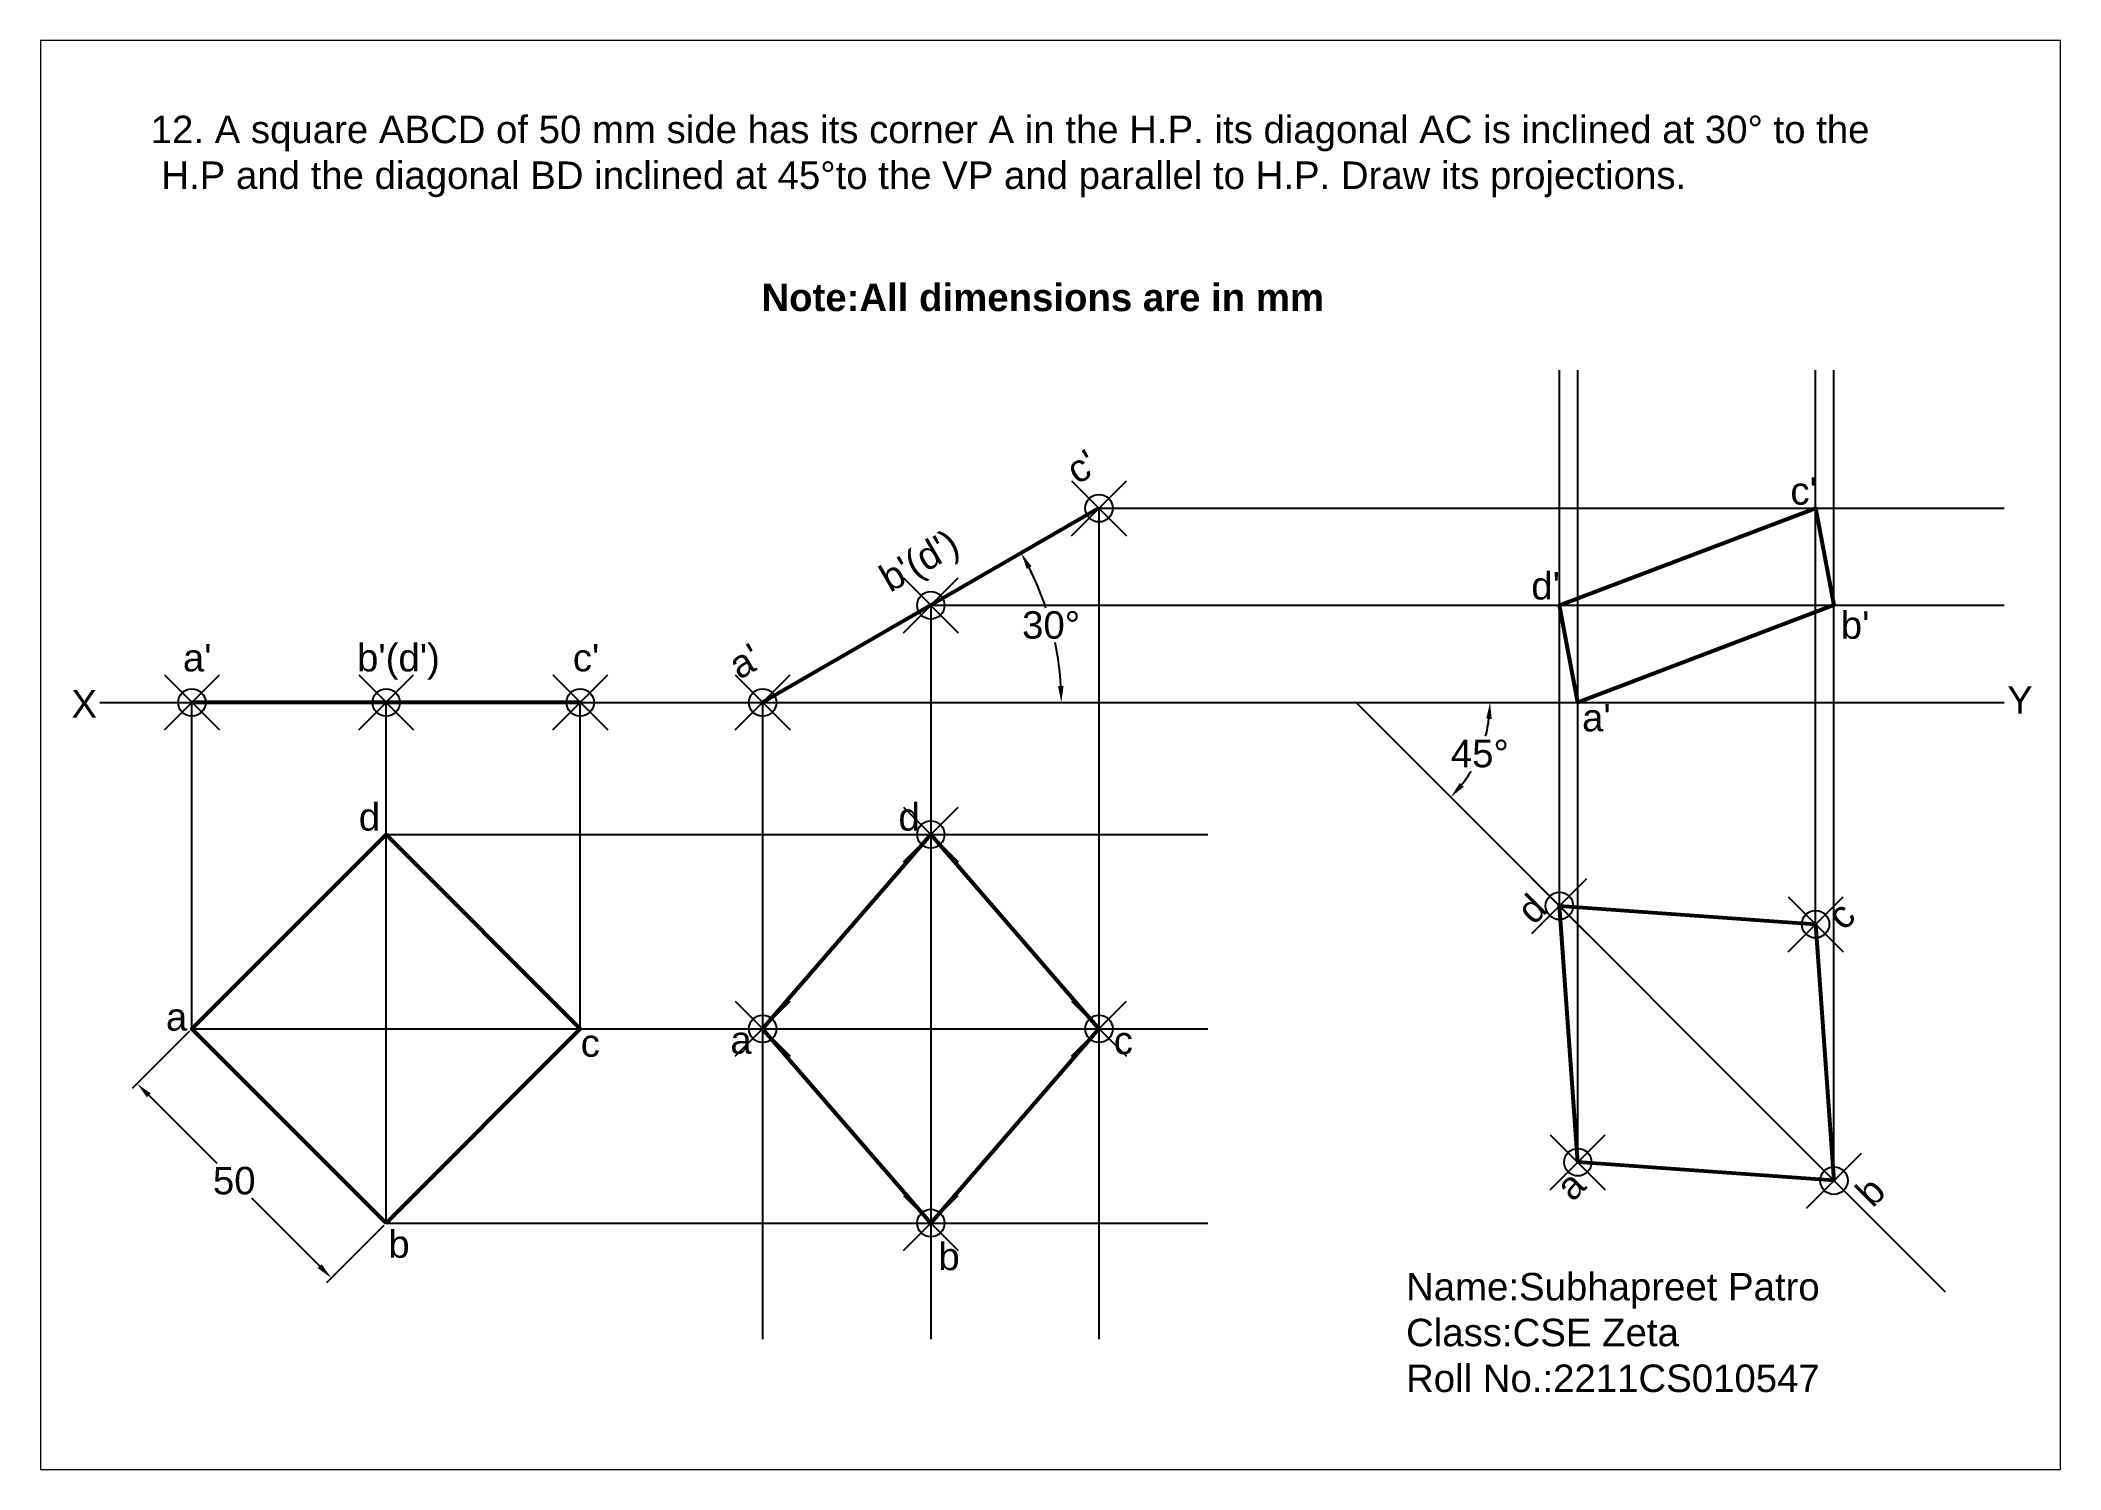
# Paper-space layout 'Layout12' of a CAD drawing. Header units: millimetres. Extents: x 30 to 267, y 21 to 189.
# The model-space entities are those that its viewports show. They can reach past a viewport. Long polylines and large blocks are cut down to what shows.
import ezdxf

# ---------------------------------------------------------------- set-up
doc = ezdxf.new("R2010")
doc.units = ezdxf.units.MM
doc.header["$PDMODE"] = 35
doc.header["$PDSIZE"] = 5
doc.styles.get("Standard").update_dxf_attribs({"font": 'arial.ttf'})
doc.dimstyles.new('ISO-25', dxfattribs={"dimtxt": 5, "dimasz": 3, "dimexe": 1.25, "dimexo": 0.625, "dimtad": 1, "dimtih": 1, "dimtoh": 1, "dimdec": 0, "dimtxsty": 'Standard', "dimcen": 2.5, "dimadec": 0, "dimazin": 0, "dimtfac": 1, "dimtdec": 0, "dimtmove": 0, "dimatfit": 3, "dimfxl": 1, "dimarcsym": 0})

# ---------------------------------------------------------------- blocks, each defined once
blk = doc.blocks.new('*D49')
at = {"color": 0, "lineweight": -2, "transparency": 16777216}
for p, q in [((4092.75, 69.82), (4082.33, 59.4)), ((4085.33, 58.16), (4097.71, 45.78)), ((4116.45, 27.05), (4104.07, 39.42)), ((4128.11, 34.46), (4117.68, 24.04))]:
    blk.add_line(p, q, dxfattribs=at)
at = {"color": 0, "transparency": 16777216}
for points in [[(4085.69, 58.51), (4084.98, 57.81), (4083.21, 60.28)], [(4116.8, 27.4), (4116.09, 26.69), (4118.57, 24.93)]]:
    blk.add_solid(points, dxfattribs=at)
at = {"layer": 'Defpoints', "color": 0, "transparency": 16777216}
for p in [(4093.19, 70.26), (4128.55, 34.91), (4118.57, 24.93)]:
    blk.add_point(p, dxfattribs=at)
at = {"color": 0, "transparency": 16777216, "insert": (4100.89, 42.6), "char_height": 5, "attachment_point": 5}
blk.add_mtext('50', dxfattribs=at)
blk = doc.blocks.new('*D50')
at = {"color": 0, "lineweight": -2, "transparency": 16777216}
for start, end in [(18.4995, 26.8383), (3.1617, 11.5569)]:
    blk.add_arc((4197.11, 129.65), 54.37, start, end, dxfattribs=at)
at = {"color": 0, "transparency": 16777216}
for points in [[(4245.19, 153.96), (4246.06, 154.43), (4244.2, 156.84)], [(4251.9, 132.66), (4250.9, 132.63), (4251.48, 129.65)]]:
    blk.add_solid(points, dxfattribs=at)
at = {"layer": 'Defpoints', "color": 0, "transparency": 16777216}
for p in [(4258.35, 165), (4250.66, 139.09), (4076.44, 129.65), (4197.11, 129.65), (4423.19, 129.65)]:
    blk.add_point(p, dxfattribs=at)
at = {"color": 0, "transparency": 16777216, "insert": (4249.63, 143.72), "char_height": 5, "attachment_point": 5}
blk.add_mtext('30°', dxfattribs=at)
blk = doc.blocks.new('*D51')
at = {"color": 0, "lineweight": -2, "transparency": 16777216}
for start, end in [(345.3582, 352.9462), (322.0538, 329.1634)]:
    blk.add_arc((4305.16, 129.65), 24.38, start, end, dxfattribs=at)
at = {"color": 0, "transparency": 16777216}
for points in [[(4328.86, 126.69), (4329.86, 126.62), (4329.55, 129.65)], [(4324.77, 114.32), (4324.02, 114.99), (4322.41, 112.41)]]:
    blk.add_solid(points, dxfattribs=at)
at = {"layer": 'Defpoints', "color": 0, "transparency": 16777216}
for p in [(4076.44, 129.65), (4305.16, 129.65), (4423.19, 129.65), (4326.28, 117.46), (4412.43, 22.39)]:
    blk.add_point(p, dxfattribs=at)
at = {"color": 0, "transparency": 16777216, "insert": (4327.69, 120.32), "char_height": 5, "attachment_point": 5}
blk.add_mtext('45°', dxfattribs=at)

msp = doc.modelspace()

# ---------------------------------------------------------------- linework, layer by layer
for p, q in [((4342.18, 92.63), (4342.18, 190.14)), ((4345.53, 45.98), (4345.53, 190.14)), ((4388.83, 89.29), (4388.83, 190.14)), ((4392.18, 42.63), (4392.18, 190.14)), ((4258.35, 165), (4258.35, 13.77)), ((4258.35, 165), (4423.19, 165)), ((4227.73, 147.33), (4227.73, 13.77)), ((4227.73, 147.33), (4423.19, 147.33)), ((4076.44, 129.65), (4423.19, 129.65)), ((4093.19, 70.26), (4093.19, 129.65)), ((4128.55, 34.91), (4128.55, 129.65)), ((4163.9, 70.26), (4163.9, 129.65)), ((4197.11, 129.65), (4197.11, 13.77)), ((4305.16, 129.65), (4412.43, 22.39)), ((4128.55, 105.62), (4278.19, 105.62)), ((4093.19, 70.26), (4278.19, 70.26)), ((4128.55, 34.91), (4278.19, 34.91))]:
    msp.add_line(p, q)
at = {"lineweight": 53}
for p, q in [((4258.35, 165), (4197.11, 129.65)), ((4163.9, 129.65), (4093.19, 129.65))]:
    msp.add_line(p, q, dxfattribs=at)
for points in [[(4345.53, 129.65), (4342.18, 147.33), (4388.83, 165), (4392.18, 147.33), (4345.53, 129.65)], [(4197.11, 70.26), (4227.73, 105.62), (4258.35, 70.26), (4227.73, 34.91), (4197.11, 70.26)], [(4345.53, 45.98), (4342.18, 92.63), (4388.83, 89.29), (4392.18, 42.63), (4345.53, 45.98)]]:
    msp.add_lwpolyline(points, dxfattribs=at)
msp.add_lwpolyline([(4128.55, 34.91), (4163.9, 70.26), (4128.55, 105.62), (4093.19, 70.26)], close=True, dxfattribs=at)
for p in [(4258.35, 165), (4227.73, 147.33), (4197.11, 129.65), (4093.19, 129.65), (4128.55, 129.65), (4163.9, 129.65), (4227.73, 105.62), (4342.18, 92.63), (4388.83, 89.29), (4197.11, 70.26), (4258.35, 70.26), (4345.53, 45.98), (4392.18, 42.63), (4227.73, 34.91)]:
    msp.add_point(p)

# ---------------------------------------------------------------- texts
at = {"char_height": 5, "attachment_point": 1}
for s, width, insert in [('12. A square ABCD of 50 mm side has its corner A in the H.P. its diagonal AC is inclined at 30%%D to the\\P H.P and the diagonal BD inclined at 45%%Dto the VP and parallel to H.P. Draw its projections.', 344.859, (4085.68, 236.44)), ('{\\fArial|b1|i0|c0|p34;Note:All dimensions are in mm}', 127.5297, (4196.88, 205.87)), ("c'", 12.9544, (4384.24, 170.65)), ("d'", 8.7411, (4337.07, 153.39)), ("b'", 10.4894, (4393.42, 146.24)), ("a'", 23.0095, (4091.54, 140.3)), ("b'(d')", 23.0095, (4123.25, 140.3)), ("c'", 23.0095, (4162.54, 140.3)), ('Y', 9.776, (4423.72, 132.61)), ('X', 4.5828, (4071.25, 131.89)), ("a'", 11.911, (4346.32, 129.4)), ('d', 8.7411, (4123.57, 111.33)), ('d', 8.7411, (4221.84, 111.33)), ('a', 11.911, (4088.45, 74.94)), ('c', 12.9544, (4163.98, 70.17)), ('a', 11.911, (4191.23, 70.72)), ('c', 12.9544, (4261.03, 70.65)), ('b', 10.4894, (4128.95, 33.59)), ('b', 10.4894, (4229.09, 31.34)), ('Name:Subhapreet Patro\\PClass:CSE Zeta\\PRoll No.:2211CS010547', 93.3731, (4314.26, 25.83))]:
    msp.add_mtext_dynamic_manual_height_columns(s, width=width, gutter_width=25, heights=[0], dxfattribs=dict(at, insert=insert))
for s, width, insert, rotation in [("c'", 23.0095, (4251.84, 173.55), 30), ("b'(d')", 23.0095, (4217.81, 153.9), 30), ("a'", 23.0095, (4190.35, 138.05), 30), ('d', 8.7411, (4333.97, 92.51), 45), ('c', 12.9544, (4390.45, 91.46), 45), ('a', 11.911, (4341.05, 42.15), 45), ('b', 10.4894, (4395.66, 41.07), 45)]:
    msp.add_mtext_dynamic_manual_height_columns(s, width=width, gutter_width=25, heights=[0], dxfattribs=dict(at, insert=insert, rotation=rotation))

# ---------------------------------------------------------------- dimensions: what is measured, and where the dimension line sits
for base, line1, line2, picture, middle in [((4250.66, 139.09), ((4258.35, 165), (4197.11, 129.65)), ((4076.44, 129.65), (4423.19, 129.65)), '*D50', (4249.63, 143.72)), ((4326.28, 117.46), ((4076.44, 129.65), (4423.19, 129.65)), ((4305.16, 129.65), (4412.43, 22.39)), '*D51', (4327.69, 120.32))]:
    dim = msp.add_angular_dim_2l(base=base, line1=line1, line2=line2, dimstyle='ISO-25')
    dim.commit()
    dim.dimension.update_dxf_attribs({"geometry": picture, "text_midpoint": middle})
dim = msp.add_aligned_dim(p1=(4093.19, 70.26), p2=(4128.55, 34.91), distance=-14.11, dimstyle='ISO-25')
dim.commit()
dim.dimension.update_dxf_attribs({"geometry": '*D49', "text_midpoint": (4100.89, 42.6)})

psp = doc.layouts.new('Layout12')

# ---------------------------------------------------------------- viewports
at = {"layer": '0'}
psp.add_viewport(center=(148.5, 105), size=(237.6, 168), view_center_point=(4249.52, 120.09), view_height=260.0912, dxfattribs=at)

doc.saveas('drawing.dxf')
